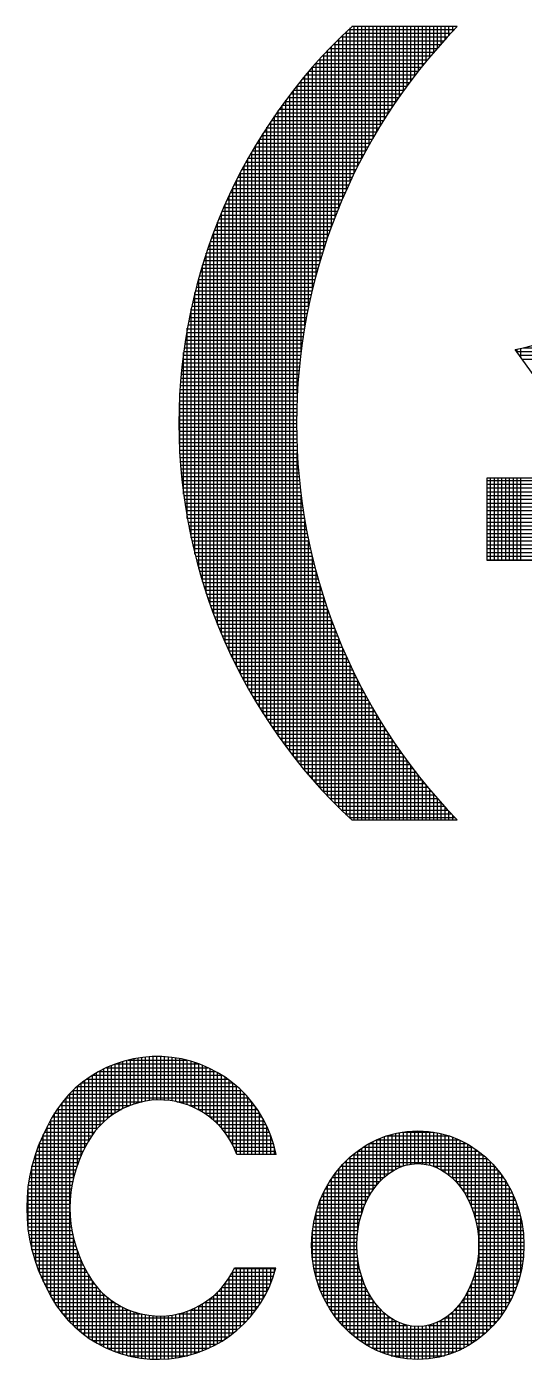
# Model space of a CAD drawing. Header units: inches. Extents: x 1155 to 1996, y 2 to 596.
# Drawn here: x 1888.28 to 1890.56, y 101.52 to 107.63 of the extents above; entities that cross this region are included whole.
import ezdxf

# ---------------------------------------------------------------- set-up
doc = ezdxf.new("R2010")
doc.units = ezdxf.units.IN
doc.header["$MEASUREMENT"] = 0
doc.layers.add('BG ÇÑ±¹Áö¿ª³\xad¹æ±â¼úÁÖ½ÄÈ¸»ç CI', color=7, linetype='Continuous')

msp = doc.modelspace()

# ---------------------------------------------------------------- linework, layer by layer
at = {"layer": 'BG ÇÑ±¹Áö¿ª³\xad¹æ±â¼úÁÖ½ÄÈ¸»ç CI', "color": 7, "linetype": 'Continuous', "lineweight": 25}
for p, q in [((1889.7525, 107.6129), (1890.2368, 107.6129)), ((1889.7598, 106.916), (1889.7598, 107.6197)), ((1890.249, 107.6256), (1889.7661, 107.6256)), ((1889.7772, 106.9524), (1889.7772, 107.6256)), ((1889.7945, 106.9873), (1889.7945, 107.6256)), ((1889.8119, 107.0211), (1889.8119, 107.6256)), ((1889.8293, 107.0536), (1889.8293, 107.6256)), ((1889.8466, 107.0851), (1889.8466, 107.6256)), ((1889.864, 107.1156), (1889.864, 107.6256)), ((1889.8814, 107.1452), (1889.8814, 107.6256)), ((1889.8987, 107.174), (1889.8987, 107.6256)), ((1889.9161, 107.2019), (1889.9161, 107.6256)), ((1889.9335, 107.229), (1889.9335, 107.6256)), ((1889.9508, 107.2555), (1889.9508, 107.6256)), ((1889.9682, 107.2812), (1889.9682, 107.6256)), ((1889.9856, 107.3064), (1889.9856, 107.6256)), ((1890.0029, 107.3309), (1890.0029, 107.6256)), ((1890.0203, 107.3548), (1890.0203, 107.6256)), ((1890.0377, 107.3782), (1890.0377, 107.6256)), ((1890.055, 107.401), (1890.055, 107.6256)), ((1890.0724, 107.4233), (1890.0724, 107.6256)), ((1890.0897, 107.4452), (1890.0897, 107.6256)), ((1890.1071, 107.4665), (1890.1071, 107.6256)), ((1890.1245, 107.4875), (1890.1245, 107.6256)), ((1890.1418, 107.5079), (1890.1418, 107.6256)), ((1890.1592, 107.528), (1890.1592, 107.6256)), ((1890.1766, 107.5477), (1890.1766, 107.6256)), ((1890.1939, 107.5669), (1890.1939, 107.6256)), ((1890.2113, 107.5858), (1890.2113, 107.6256)), ((1890.2287, 107.6043), (1890.2287, 107.6256)), ((1890.246, 107.6225), (1890.246, 107.6256)), ((1889.6904, 106.7536), (1889.6904, 107.5521)), ((1889.699, 107.5608), (1890.1884, 107.5608)), ((1889.7077, 106.7971), (1889.7077, 107.5695)), ((1889.7165, 107.5782), (1890.2042, 107.5782)), ((1889.7251, 106.8386), (1889.7251, 107.5866)), ((1889.7343, 107.5955), (1890.2203, 107.5955)), ((1889.7425, 106.8781), (1889.7425, 107.6033)), ((1889.6324, 107.4913), (1890.1277, 107.4913)), ((1889.6383, 106.6065), (1889.6383, 107.4977)), ((1889.6486, 107.5087), (1890.1425, 107.5087)), ((1889.6556, 106.6587), (1889.6556, 107.5162)), ((1889.6651, 107.5261), (1890.1575, 107.5261)), ((1889.673, 106.7076), (1889.673, 107.5343)), ((1889.6819, 107.5434), (1890.1728, 107.5434)), ((1889.5857, 107.4392), (1890.085, 107.4392)), ((1889.5862, 106.4209), (1889.5862, 107.4398)), ((1889.6009, 107.4566), (1890.099, 107.4566)), ((1889.6035, 106.4889), (1889.6035, 107.4595)), ((1889.6165, 107.474), (1890.1132, 107.474)), ((1889.6209, 106.5502), (1889.6209, 107.4788)), ((1889.5273, 107.3698), (1890.0314, 107.3698)), ((1889.5341, 106.1372), (1889.5341, 107.3781)), ((1889.5415, 107.3871), (1890.0444, 107.3871)), ((1889.5514, 106.253), (1889.5514, 107.3991)), ((1889.556, 107.4045), (1890.0577, 107.4045)), ((1889.5688, 106.3439), (1889.5688, 107.4197)), ((1889.5707, 107.4219), (1890.0712, 107.4219)), ((1889.482, 104.3038), (1889.482, 107.312)), ((1889.4863, 107.3177), (1889.9935, 107.3177)), ((1889.4994, 104.2813), (1889.4994, 107.3346)), ((1889.4997, 107.335), (1890.0059, 107.335)), ((1889.5134, 107.3524), (1890.0185, 107.3524)), ((1889.5167, 105.9423), (1889.5167, 107.3566)), ((1889.4299, 104.3748), (1889.4299, 107.2411)), ((1889.435, 107.2482), (1889.946, 107.2482)), ((1889.4473, 104.3506), (1889.4473, 107.2653)), ((1889.4475, 107.2656), (1889.9576, 107.2656)), ((1889.4602, 107.283), (1889.9694, 107.283)), ((1889.4646, 104.3269), (1889.4646, 107.289)), ((1889.4731, 107.3003), (1889.9813, 107.3003)), ((1889.3952, 104.4253), (1889.3952, 107.1906)), ((1889.3989, 107.1961), (1889.9125, 107.1961)), ((1889.4107, 107.2135), (1889.9235, 107.2135)), ((1889.4125, 104.3997), (1889.4125, 107.2162)), ((1889.4227, 107.2309), (1889.9346, 107.2309)), ((1889.3537, 107.1267), (1889.8704, 107.1267)), ((1889.3604, 104.4785), (1889.3604, 107.1374)), ((1889.3647, 107.144), (1889.8807, 107.144)), ((1889.3759, 107.1614), (1889.8911, 107.1614)), ((1889.3778, 104.4515), (1889.3778, 107.1644)), ((1889.3873, 107.1788), (1889.9017, 107.1788)), ((1889.3219, 107.0746), (1889.8408, 107.0746)), ((1889.3257, 104.5349), (1889.3257, 107.081)), ((1889.3323, 107.0919), (1889.8505, 107.0919)), ((1889.3429, 107.1093), (1889.8604, 107.1093)), ((1889.3431, 104.5063), (1889.3431, 107.1096)), ((1889.2822, 107.0051), (1889.8036, 107.0051)), ((1889.291, 104.595), (1889.291, 107.0209)), ((1889.2918, 107.0225), (1889.8127, 107.0225)), ((1889.3017, 107.0399), (1889.8219, 107.0399)), ((1889.3083, 104.5645), (1889.3083, 107.0514)), ((1889.3117, 107.0572), (1889.8312, 107.0572)), ((1889.2454, 106.9357), (1889.7691, 106.9357)), ((1889.2543, 106.953), (1889.7775, 106.953)), ((1889.2562, 104.6592), (1889.2562, 106.9567)), ((1889.2634, 106.9704), (1889.7861, 106.9704)), ((1889.2727, 106.9878), (1889.7948, 106.9878)), ((1889.2736, 104.6265), (1889.2736, 106.9894)), ((1889.2196, 106.8836), (1889.7449, 106.8836)), ((1889.2215, 104.7283), (1889.2215, 106.8876)), ((1889.228, 106.9009), (1889.7528, 106.9009)), ((1889.2366, 106.9183), (1889.7609, 106.9183)), ((1889.2389, 104.6931), (1889.2389, 106.9228)), ((1889.1875, 106.8141), (1889.7147, 106.8141)), ((1889.1953, 106.8315), (1889.7221, 106.8315)), ((1889.2032, 106.8488), (1889.7295, 106.8488)), ((1889.2042, 104.765), (1889.2042, 106.8509)), ((1889.2113, 106.8662), (1889.7371, 106.8662)), ((1889.1651, 106.762), (1889.6937, 106.762)), ((1889.1694, 104.8436), (1889.1694, 106.7723)), ((1889.1724, 106.7794), (1889.7005, 106.7794)), ((1889.1799, 106.7967), (1889.7076, 106.7967)), ((1889.1868, 104.8034), (1889.1868, 106.8125)), ((1889.1374, 106.6926), (1889.6676, 106.6926)), ((1889.1441, 106.7099), (1889.6739, 106.7099)), ((1889.151, 106.7273), (1889.6803, 106.7273)), ((1889.1521, 104.8858), (1889.1521, 106.73)), ((1889.158, 106.7447), (1889.6869, 106.7447)), ((1889.1173, 104.9779), (1889.1173, 106.638)), ((1889.1182, 106.6405), (1889.6494, 106.6405)), ((1889.1245, 106.6578), (1889.6553, 106.6578)), ((1889.1309, 106.6752), (1889.6614, 106.6752)), ((1889.1347, 104.9305), (1889.1347, 106.6854)), ((1889.0946, 106.571), (1889.6272, 106.571)), ((1889.1, 105.0286), (1889.1, 106.5873)), ((1889.1003, 106.5884), (1889.6325, 106.5884)), ((1889.1061, 106.6057), (1889.638, 106.6057)), ((1889.1121, 106.6231), (1889.6437, 106.6231)), ((1889.0784, 106.5189), (1889.6118, 106.5189)), ((1889.0826, 105.0832), (1889.0826, 106.5327)), ((1889.0837, 106.5363), (1889.6168, 106.5363)), ((1889.0891, 106.5536), (1889.6219, 106.5536)), ((1889.0588, 106.4495), (1889.5932, 106.4495)), ((1889.0635, 106.4668), (1889.5977, 106.4668)), ((1889.0652, 105.1427), (1889.0652, 106.4731)), ((1889.0683, 106.4842), (1889.6023, 106.4842)), ((1889.0733, 106.5016), (1889.607, 106.5016)), ((1889.0454, 106.3974), (1889.5806, 106.3974)), ((1889.0479, 105.2087), (1889.0479, 106.4072)), ((1889.0498, 106.4147), (1889.5847, 106.4147)), ((1889.0542, 106.4321), (1889.5889, 106.4321)), ((1889.0295, 106.3279), (1889.5655, 106.3279)), ((1889.0305, 105.2834), (1889.0305, 106.3325)), ((1889.0333, 106.3453), (1889.5691, 106.3453)), ((1889.0372, 106.3626), (1889.5728, 106.3626)), ((1889.0413, 106.38), (1889.5766, 106.38)), ((1889.0189, 106.2758), (1889.5555, 106.2758)), ((1889.0223, 106.2932), (1889.5587, 106.2932)), ((1889.0259, 106.3105), (1889.5621, 106.3105)), ((1889.0066, 106.2064), (1889.5438, 106.2064)), ((1889.0095, 106.2237), (1889.5465, 106.2237)), ((1889.0125, 106.2411), (1889.5494, 106.2411)), ((1889.0131, 105.3714), (1889.0131, 106.2445)), ((1889.0157, 106.2585), (1889.5524, 106.2585)), ((1888.9987, 106.1543), (1889.5363, 106.1543)), ((1889.0012, 106.1716), (1889.5387, 106.1716)), ((1889.0039, 106.189), (1889.5412, 106.189)), ((1890.7281, 105.8496), (1890.5146, 106.1455)), ((1890.5239, 106.1327), (1890.5239, 106.1476)), ((1890.5412, 106.1086), (1890.5412, 106.1516)), ((1890.5526, 106.1543), (1891.6015, 106.1543)), ((1888.9899, 106.0848), (1889.528, 106.0848)), ((1888.992, 106.1022), (1889.5299, 106.1022)), ((1888.9941, 106.1195), (1889.5319, 106.1195)), ((1888.9958, 105.4833), (1888.9958, 106.1326)), ((1888.9964, 106.1369), (1889.534, 106.1369)), ((1890.5208, 106.1369), (1891.5715, 106.1369)), ((1890.5334, 106.1195), (1891.5404, 106.1195)), ((1890.5459, 106.1022), (1891.5081, 106.1022)), ((1888.9847, 106.0327), (1889.5229, 106.0327)), ((1888.9863, 106.0501), (1889.5245, 106.0501)), ((1888.9881, 106.0674), (1889.5262, 106.0674)), ((1888.9793, 105.9633), (1889.5179, 105.9633)), ((1888.9805, 105.9806), (1889.519, 105.9806)), ((1888.9817, 105.998), (1889.5202, 105.998)), ((1888.9831, 106.0153), (1889.5215, 106.0153)), ((1888.9766, 105.9112), (1889.5153, 105.9112)), ((1888.9774, 105.9285), (1889.516, 105.9285)), ((1888.9783, 105.9459), (1889.5169, 105.9459)), ((1888.9784, 105.6678), (1888.9784, 105.948)), ((1888.9747, 105.8417), (1889.5135, 105.8417)), ((1888.975, 105.8591), (1889.5138, 105.8591)), ((1888.9754, 105.8764), (1889.5142, 105.8764)), ((1888.9759, 105.8938), (1889.5147, 105.8938)), ((1888.9745, 105.8243), (1889.5133, 105.8243)), ((1888.9745, 105.807), (1889.5133, 105.807)), ((1888.9745, 105.7896), (1889.5133, 105.7896)), ((1888.9747, 105.7722), (1889.5135, 105.7722)), ((1888.975, 105.7549), (1889.5138, 105.7549)), ((1888.9755, 105.7375), (1889.5142, 105.7375)), ((1888.976, 105.7202), (1889.5147, 105.7202)), ((1888.9767, 105.7028), (1889.5154, 105.7028)), ((1888.9775, 105.6854), (1889.5161, 105.6854)), ((1888.9784, 105.6681), (1889.517, 105.6681)), ((1889.5167, 104.2593), (1889.5167, 105.6736)), ((1888.9794, 105.6507), (1889.518, 105.6507)), ((1888.9806, 105.6333), (1889.5191, 105.6333)), ((1888.9819, 105.616), (1889.5203, 105.616)), ((1888.9833, 105.5986), (1889.5217, 105.5986)), ((1888.9848, 105.5812), (1889.5231, 105.5812)), ((1888.9865, 105.5639), (1889.5247, 105.5639)), ((1888.9883, 105.5465), (1889.5264, 105.5465)), ((1893.6844, 105.5565), (1890.3855, 105.5565)), ((1890.3855, 105.5565), (1890.3855, 105.1809)), ((1890.3855, 105.5465), (1893.6844, 105.5465)), ((1890.4023, 105.1809), (1890.4023, 105.5565)), ((1890.4197, 105.1809), (1890.4197, 105.5565)), ((1890.437, 105.1809), (1890.437, 105.5565)), ((1890.4544, 105.1809), (1890.4544, 105.5565)), ((1890.4718, 105.1809), (1890.4718, 105.5565)), ((1890.4891, 105.1809), (1890.4891, 105.5565)), ((1890.5065, 105.1809), (1890.5065, 105.5565)), ((1890.5239, 105.1809), (1890.5239, 105.5565)), ((1890.5412, 105.1809), (1890.5412, 105.5565)), ((1888.9902, 105.5291), (1889.5282, 105.5291)), ((1888.9922, 105.5118), (1889.5301, 105.5118)), ((1888.9943, 105.4944), (1889.5321, 105.4944)), ((1888.9966, 105.477), (1889.5343, 105.477)), ((1889.5341, 104.2378), (1889.5341, 105.4787)), ((1890.3855, 105.5291), (1893.6844, 105.5291)), ((1890.3855, 105.5118), (1893.6844, 105.5118)), ((1890.3855, 105.4944), (1893.6844, 105.4944)), ((1890.3855, 105.477), (1893.6844, 105.477)), ((1888.999, 105.4597), (1889.5366, 105.4597)), ((1889.0015, 105.4423), (1889.539, 105.4423)), ((1889.0042, 105.425), (1889.5415, 105.425)), ((1890.3855, 105.4597), (1893.6844, 105.4597)), ((1890.3855, 105.4423), (1893.6844, 105.4423)), ((1890.3855, 105.425), (1893.6844, 105.425)), ((1889.007, 105.4076), (1889.5441, 105.4076)), ((1889.0099, 105.3902), (1889.5469, 105.3902)), ((1889.0129, 105.3729), (1889.5497, 105.3729)), ((1889.016, 105.3555), (1889.5527, 105.3555)), ((1889.5514, 104.2168), (1889.5514, 105.3628)), ((1890.3855, 105.4076), (1893.6844, 105.4076)), ((1890.3855, 105.3902), (1893.6844, 105.3902)), ((1890.3855, 105.3729), (1893.6844, 105.3729)), ((1890.3855, 105.3555), (1893.6844, 105.3555)), ((1889.0193, 105.3381), (1889.5558, 105.3381)), ((1889.0227, 105.3208), (1889.5591, 105.3208)), ((1889.0263, 105.3034), (1889.5624, 105.3034)), ((1890.3855, 105.3381), (1893.6844, 105.3381)), ((1890.3855, 105.3208), (1893.6844, 105.3208)), ((1890.3855, 105.3034), (1893.6844, 105.3034)), ((1889.0299, 105.286), (1889.5659, 105.286)), ((1889.0337, 105.2687), (1889.5695, 105.2687)), ((1889.0377, 105.2513), (1889.5732, 105.2513)), ((1889.0417, 105.2339), (1889.5771, 105.2339)), ((1889.5688, 104.1962), (1889.5688, 105.272)), ((1890.3855, 105.286), (1893.6844, 105.286)), ((1890.3855, 105.2687), (1893.6844, 105.2687)), ((1890.3855, 105.2513), (1893.6844, 105.2513)), ((1890.3855, 105.2339), (1893.6844, 105.2339)), ((1889.0459, 105.2166), (1889.5811, 105.2166)), ((1889.0502, 105.1992), (1889.5852, 105.1992)), ((1889.0547, 105.1819), (1889.5894, 105.1819)), ((1889.0593, 105.1645), (1889.5937, 105.1645)), ((1889.5862, 104.1761), (1889.5862, 105.195)), ((1890.3855, 105.2166), (1893.6844, 105.2166)), ((1890.3855, 105.1992), (1893.6844, 105.1992)), ((1890.3855, 105.1819), (1893.6844, 105.1819)), ((1890.3855, 105.1809), (1891.7131, 105.1809)), ((1889.064, 105.1471), (1889.5982, 105.1471)), ((1889.0689, 105.1298), (1889.6028, 105.1298)), ((1889.0739, 105.1124), (1889.6075, 105.1124)), ((1889.6035, 104.1564), (1889.6035, 105.127)), ((1889.079, 105.095), (1889.6124, 105.095)), ((1889.0843, 105.0777), (1889.6174, 105.0777)), ((1889.0897, 105.0603), (1889.6225, 105.0603)), ((1889.0953, 105.0429), (1889.6277, 105.0429)), ((1889.6209, 104.1371), (1889.6209, 105.0657)), ((1889.101, 105.0256), (1889.6331, 105.0256)), ((1889.1068, 105.0082), (1889.6386, 105.0082)), ((1889.1128, 104.9908), (1889.6443, 104.9908)), ((1889.6383, 104.1182), (1889.6383, 105.0094)), ((1889.1189, 104.9735), (1889.6501, 104.9735)), ((1889.1252, 104.9561), (1889.656, 104.9561)), ((1889.1316, 104.9387), (1889.6621, 104.9387)), ((1889.1382, 104.9214), (1889.6683, 104.9214)), ((1889.6556, 104.0997), (1889.6556, 104.9572)), ((1889.1449, 104.904), (1889.6746, 104.904)), ((1889.1517, 104.8867), (1889.6811, 104.8867)), ((1889.1588, 104.8693), (1889.6877, 104.8693)), ((1889.673, 104.0816), (1889.673, 104.9083)), ((1889.6904, 104.0638), (1889.6904, 104.8623)), ((1889.1659, 104.8519), (1889.6944, 104.8519)), ((1889.1732, 104.8346), (1889.7013, 104.8346)), ((1889.1807, 104.8172), (1889.7084, 104.8172)), ((1889.1884, 104.7998), (1889.7155, 104.7998)), ((1889.7077, 104.0464), (1889.7077, 104.8187)), ((1889.1962, 104.7825), (1889.7229, 104.7825)), ((1889.2041, 104.7651), (1889.7304, 104.7651)), ((1889.2122, 104.7477), (1889.738, 104.7477)), ((1889.7251, 104.0293), (1889.7251, 104.7773)), ((1889.7425, 104.0126), (1889.7425, 104.7378)), ((1889.2205, 104.7304), (1889.7458, 104.7304)), ((1889.229, 104.713), (1889.7537, 104.713)), ((1889.2376, 104.6956), (1889.7618, 104.6956)), ((1889.2464, 104.6783), (1889.7701, 104.6783)), ((1889.7598, 103.9962), (1889.7598, 104.6999)), ((1889.2553, 104.6609), (1889.7785, 104.6609)), ((1889.2645, 104.6436), (1889.787, 104.6436)), ((1889.2738, 104.6262), (1889.7957, 104.6262)), ((1889.7772, 103.9903), (1889.7772, 104.6635)), ((1889.7945, 103.9903), (1889.7945, 104.6286)), ((1889.2833, 104.6088), (1889.8046, 104.6088)), ((1889.2929, 104.5915), (1889.8137, 104.5915)), ((1889.3028, 104.5741), (1889.8229, 104.5741)), ((1889.3128, 104.5567), (1889.8323, 104.5567)), ((1889.8119, 103.9903), (1889.8119, 104.5948)), ((1889.8293, 103.9903), (1889.8293, 104.5623)), ((1889.3231, 104.5394), (1889.8418, 104.5394)), ((1889.3335, 104.522), (1889.8516, 104.522)), ((1889.3441, 104.5046), (1889.8615, 104.5046)), ((1889.8466, 103.9903), (1889.8466, 104.5308)), ((1889.864, 103.9903), (1889.864, 104.5003)), ((1889.3549, 104.4873), (1889.8716, 104.4873)), ((1889.3659, 104.4699), (1889.8818, 104.4699)), ((1889.3771, 104.4525), (1889.8923, 104.4525)), ((1889.3885, 104.4352), (1889.9029, 104.4352)), ((1889.8814, 103.9903), (1889.8814, 104.4707)), ((1889.8987, 103.9903), (1889.8987, 104.4419)), ((1889.4002, 104.4178), (1889.9137, 104.4178)), ((1889.412, 104.4004), (1889.9247, 104.4004)), ((1889.4241, 104.3831), (1889.9359, 104.3831)), ((1889.9161, 103.9903), (1889.9161, 104.414)), ((1889.9335, 103.9903), (1889.9335, 104.3868)), ((1889.4364, 104.3657), (1889.9473, 104.3657)), ((1889.4489, 104.3484), (1889.9589, 104.3484)), ((1889.4616, 104.331), (1889.9707, 104.331)), ((1889.4746, 104.3136), (1889.9827, 104.3136)), ((1889.9508, 103.9903), (1889.9508, 104.3604)), ((1889.9682, 103.9903), (1889.9682, 104.3346)), ((1889.9856, 103.9903), (1889.9856, 104.3095)), ((1889.4878, 104.2963), (1889.9949, 104.2963)), ((1889.5012, 104.2789), (1890.0073, 104.2789)), ((1889.5149, 104.2615), (1890.02, 104.2615)), ((1890.0029, 103.9903), (1890.0029, 104.285)), ((1890.0203, 103.9903), (1890.0203, 104.2611)), ((1889.5289, 104.2442), (1890.0328, 104.2442)), ((1889.5431, 104.2268), (1890.0459, 104.2268)), ((1889.5576, 104.2094), (1890.0592, 104.2094)), ((1889.5723, 104.1921), (1890.0728, 104.1921)), ((1890.0377, 103.9903), (1890.0377, 104.2377)), ((1890.055, 103.9903), (1890.055, 104.2149)), ((1890.0724, 103.9903), (1890.0724, 104.1926)), ((1889.5874, 104.1747), (1890.0865, 104.1747)), ((1889.6027, 104.1573), (1890.1006, 104.1573)), ((1889.6183, 104.14), (1890.1148, 104.14)), ((1890.0897, 103.9903), (1890.0897, 104.1707)), ((1890.1071, 103.9903), (1890.1071, 104.1494)), ((1890.1245, 103.9903), (1890.1245, 104.1284)), ((1889.6342, 104.1226), (1890.1294, 104.1226)), ((1889.6504, 104.1053), (1890.1442, 104.1053)), ((1889.6669, 104.0879), (1890.1592, 104.0879)), ((1889.6838, 104.0705), (1890.1745, 104.0705)), ((1890.1418, 103.9903), (1890.1418, 104.108)), ((1890.1592, 103.9903), (1890.1592, 104.0879)), ((1890.1766, 103.9903), (1890.1766, 104.0682)), ((1889.7009, 104.0532), (1890.1901, 104.0532)), ((1889.7185, 104.0358), (1890.206, 104.0358)), ((1889.7364, 104.0184), (1890.2222, 104.0184)), ((1890.1939, 103.9903), (1890.1939, 104.049)), ((1890.2113, 103.9903), (1890.2113, 104.0301)), ((1890.2287, 103.9903), (1890.2287, 104.0115)), ((1889.7546, 104.0011), (1890.2386, 104.0011)), ((1889.7661, 103.9903), (1890.249, 103.9903)), ((1890.246, 103.9903), (1890.246, 103.9934)), ((1888.8395, 102.7044), (1888.8395, 102.9049)), ((1888.8569, 102.7061), (1888.8569, 102.9057)), ((1888.8742, 102.7071), (1888.8742, 102.906)), ((1888.8916, 102.7072), (1888.8916, 102.9058)), ((1888.909, 102.7066), (1888.909, 102.905)), ((1888.6311, 102.6075), (1888.6311, 102.8496)), ((1888.6425, 102.855), (1889.1076, 102.855)), ((1888.6485, 102.6226), (1888.6485, 102.8577)), ((1888.6659, 102.6359), (1888.6659, 102.8651)), ((1888.6832, 102.6478), (1888.6832, 102.8718)), ((1888.6847, 102.8724), (1889.0655, 102.8724)), ((1888.7006, 102.6583), (1888.7006, 102.8779)), ((1888.718, 102.6675), (1888.718, 102.8833)), ((1888.7353, 102.6757), (1888.7353, 102.8881)), ((1888.7416, 102.8897), (1889.0085, 102.8897)), ((1888.7527, 102.6828), (1888.7527, 102.8924)), ((1888.77, 102.6889), (1888.77, 102.896)), ((1888.7874, 102.6941), (1888.7874, 102.899)), ((1888.8048, 102.6984), (1888.8048, 102.9015)), ((1888.8221, 102.7018), (1888.8221, 102.9035)), ((1888.9263, 102.7051), (1888.9263, 102.9036)), ((1888.9437, 102.7028), (1888.9437, 102.9017)), ((1888.9611, 102.6997), (1888.9611, 102.8993)), ((1888.9784, 102.6958), (1888.9784, 102.8963)), ((1888.9958, 102.6909), (1888.9958, 102.8927)), ((1889.0131, 102.6851), (1889.0131, 102.8886)), ((1889.0305, 102.6784), (1889.0305, 102.8838)), ((1889.0479, 102.6707), (1889.0479, 102.8785)), ((1889.0652, 102.6618), (1889.0652, 102.8725)), ((1889.0826, 102.6518), (1889.0826, 102.8658)), ((1889.1, 102.6405), (1889.1, 102.8585)), ((1889.1173, 102.6277), (1889.1173, 102.8504)), ((1888.5269, 102.4529), (1888.5269, 102.7835)), ((1888.5295, 102.7856), (1889.2206, 102.7856)), ((1888.5443, 102.4883), (1888.5443, 102.7969)), ((1888.5526, 102.8029), (1889.1975, 102.8029)), ((1888.5617, 102.521), (1888.5617, 102.8092)), ((1888.5785, 102.8203), (1889.1716, 102.8203)), ((1888.579, 102.548), (1888.579, 102.8206)), ((1888.5964, 102.5708), (1888.5964, 102.8311)), ((1888.608, 102.8376), (1889.1421, 102.8376)), ((1888.6138, 102.5904), (1888.6138, 102.8408)), ((1889.1347, 102.6133), (1889.1347, 102.8416)), ((1889.1521, 102.5969), (1889.1521, 102.8321)), ((1889.1694, 102.5783), (1889.1694, 102.8216)), ((1889.1868, 102.5568), (1889.1868, 102.8104)), ((1889.2042, 102.5315), (1889.2042, 102.7981)), ((1889.2215, 102.5008), (1889.2215, 102.7848)), ((1888.4725, 102.7335), (1889.2776, 102.7335)), ((1888.4748, 101.6893), (1888.4748, 102.7359)), ((1888.4898, 102.7508), (1889.2603, 102.7508)), ((1888.4922, 102.3519), (1888.4922, 102.7531)), ((1888.5087, 102.7682), (1889.2414, 102.7682)), ((1888.5096, 102.4098), (1888.5096, 102.7689)), ((1889.2389, 102.4607), (1889.2389, 102.7704)), ((1889.2562, 102.4572), (1889.2562, 102.7547)), ((1889.2736, 102.4572), (1889.2736, 102.7376)), ((1888.4163, 102.664), (1888.711, 102.664)), ((1888.4228, 101.7518), (1888.4228, 102.6732)), ((1888.4287, 102.6814), (1888.749, 102.6814)), ((1888.4401, 101.7289), (1888.4401, 102.6962)), ((1888.4421, 102.6987), (1888.8064, 102.6987)), ((1888.4567, 102.7161), (1889.2934, 102.7161)), ((1888.4575, 101.7082), (1888.4575, 102.717)), ((1888.9658, 102.6987), (1889.308, 102.6987)), ((1889.0232, 102.6814), (1889.3214, 102.6814)), ((1889.0612, 102.664), (1889.3338, 102.664)), ((1889.291, 102.4572), (1889.291, 102.7189)), ((1889.3083, 102.4572), (1889.3083, 102.6983)), ((1889.3257, 102.4572), (1889.3257, 102.6755)), ((1888.3847, 102.6119), (1888.636, 102.6119)), ((1888.388, 101.8066), (1888.388, 102.618)), ((1888.3944, 102.6293), (1888.6569, 102.6293)), ((1888.4049, 102.6466), (1888.6814, 102.6466)), ((1888.4054, 101.7775), (1888.4054, 102.6474)), ((1889.0908, 102.6466), (1889.3452, 102.6466)), ((1889.1153, 102.6293), (1889.3557, 102.6293)), ((1889.1362, 102.6119), (1889.3654, 102.6119)), ((1889.3431, 102.4572), (1889.3431, 102.65)), ((1889.3604, 102.4572), (1889.3604, 102.621)), ((1888.35, 102.5424), (1888.5752, 102.5424)), ((1888.3533, 101.8749), (1888.3533, 102.5494)), ((1888.3583, 102.5598), (1888.5877, 102.5598)), ((1888.3672, 102.5772), (1888.6018, 102.5772)), ((1888.3707, 101.8406), (1888.3707, 102.5837)), ((1888.3758, 102.5945), (1888.6178, 102.5945)), ((1889.1544, 102.5945), (1889.3743, 102.5945)), ((1889.1704, 102.5772), (1889.3824, 102.5772)), ((1889.1845, 102.5598), (1889.3898, 102.5598)), ((1889.197, 102.5424), (1889.3966, 102.5424)), ((1889.3778, 102.4572), (1889.3778, 102.5872)), ((1889.3952, 102.4572), (1889.3952, 102.5462)), ((1889.9161, 102.3544), (1889.9161, 102.5392)), ((1889.9257, 102.5424), (1890.212, 102.5424)), ((1889.9335, 102.3684), (1889.9335, 102.5449)), ((1889.9508, 102.3803), (1889.9508, 102.55)), ((1889.9682, 102.3902), (1889.9682, 102.5543)), ((1889.9856, 102.3984), (1889.9856, 102.5579)), ((1889.9965, 102.5598), (1890.1411, 102.5598)), ((1890.0029, 102.4048), (1890.0029, 102.5608)), ((1890.0203, 102.4097), (1890.0203, 102.563)), ((1890.0377, 102.4131), (1890.0377, 102.5646)), ((1890.055, 102.415), (1890.055, 102.5654)), ((1890.0724, 102.4154), (1890.0724, 102.5656)), ((1890.0897, 102.4144), (1890.0897, 102.5651)), ((1890.1071, 102.4119), (1890.1071, 102.564)), ((1890.1245, 102.4079), (1890.1245, 102.5622)), ((1890.1418, 102.4024), (1890.1418, 102.5597)), ((1890.1592, 102.3952), (1890.1592, 102.5565)), ((1890.1766, 102.3864), (1890.1766, 102.5526)), ((1890.1939, 102.3757), (1890.1939, 102.548)), ((1890.2113, 102.363), (1890.2113, 102.5427)), ((1888.3281, 102.4904), (1888.5454, 102.4904)), ((1888.3349, 102.5077), (1888.5543, 102.5077)), ((1888.3359, 101.9142), (1888.3359, 102.5101)), ((1888.3422, 102.5251), (1888.5641, 102.5251)), ((1889.2081, 102.5251), (1889.4026, 102.5251)), ((1889.2179, 102.5077), (1889.4081, 102.5077)), ((1889.2266, 102.4904), (1889.4129, 102.4904)), ((1889.4125, 102.4572), (1889.4125, 102.4918)), ((1889.8119, 102.1869), (1889.8119, 102.4867)), ((1889.8175, 102.4904), (1890.3201, 102.4904)), ((1889.8293, 102.233), (1889.8293, 102.4977)), ((1889.8464, 102.5077), (1890.2912, 102.5077)), ((1889.8466, 102.2675), (1889.8466, 102.5078)), ((1889.864, 102.2953), (1889.864, 102.517)), ((1889.8811, 102.5251), (1890.2565, 102.5251)), ((1889.8814, 102.3184), (1889.8814, 102.5252)), ((1889.8987, 102.3379), (1889.8987, 102.5326)), ((1890.2287, 102.3479), (1890.2287, 102.5366)), ((1890.246, 102.3303), (1890.246, 102.5297)), ((1890.2634, 102.3094), (1890.2634, 102.5219)), ((1890.2808, 102.2846), (1890.2808, 102.5133)), ((1890.2981, 102.2544), (1890.2981, 102.5038)), ((1890.3155, 102.216), (1890.3155, 102.4933)), ((1890.3328, 102.1618), (1890.3328, 102.4818)), ((1888.3055, 102.4209), (1888.5137, 102.4209)), ((1888.3105, 102.4383), (1888.5206, 102.4383)), ((1888.3159, 102.4556), (1888.5282, 102.4556)), ((1888.3186, 101.9607), (1888.3186, 102.4636)), ((1888.3218, 102.473), (1888.5364, 102.473)), ((1889.2341, 102.473), (1889.4171, 102.473)), ((1889.4205, 102.4572), (1889.2401, 102.4572)), ((1889.733, 102.4209), (1890.4046, 102.4209)), ((1889.7425, 101.6538), (1889.7425, 102.4303)), ((1889.7508, 102.4383), (1890.3868, 102.4383)), ((1889.7598, 101.6377), (1889.7598, 102.4464)), ((1889.7705, 102.4556), (1890.3671, 102.4556)), ((1889.7772, 101.623), (1889.7772, 102.4611)), ((1889.7925, 102.473), (1890.3451, 102.473)), ((1889.7945, 102.1087), (1889.7945, 102.4745)), ((1890.3502, 101.615), (1890.3502, 102.4691)), ((1890.3676, 101.6288), (1890.3676, 102.4553)), ((1890.3849, 101.6441), (1890.3849, 102.44)), ((1890.4023, 101.6609), (1890.4023, 102.4232)), ((1888.293, 102.3688), (1888.4966, 102.3688)), ((1888.2967, 102.3862), (1888.5017, 102.3862)), ((1888.3009, 102.4035), (1888.5074, 102.4035)), ((1888.3012, 102.0195), (1888.3012, 102.4048)), ((1889.6887, 102.3688), (1889.934, 102.3688)), ((1889.6904, 101.7131), (1889.6904, 102.371)), ((1889.7022, 102.3862), (1889.9607, 102.3862)), ((1889.7077, 101.6912), (1889.7077, 102.3929)), ((1889.7169, 102.4035), (1889.9991, 102.4035)), ((1889.7251, 101.6716), (1889.7251, 102.4125)), ((1890.1386, 102.4035), (1890.4207, 102.4035)), ((1890.177, 102.3862), (1890.4355, 102.3862)), ((1890.2037, 102.3688), (1890.4489, 102.3688)), ((1890.4197, 101.6794), (1890.4197, 102.4047)), ((1890.437, 101.6999), (1890.437, 102.3842)), ((1890.4544, 101.7228), (1890.4544, 102.3613)), ((1888.2821, 102.2993), (1888.4818, 102.2993)), ((1888.2838, 102.1104), (1888.2838, 102.3139)), ((1888.2842, 102.3167), (1888.4847, 102.3167)), ((1888.2867, 102.3341), (1888.4881, 102.3341)), ((1888.2897, 102.3514), (1888.4921, 102.3514)), ((1889.6452, 102.2993), (1889.8668, 102.2993)), ((1889.6547, 102.3167), (1889.88, 102.3167)), ((1889.6556, 101.7657), (1889.6556, 102.3184)), ((1889.6651, 102.3341), (1889.8951, 102.3341)), ((1889.673, 101.7377), (1889.673, 102.3464)), ((1889.6764, 102.3514), (1889.9128, 102.3514)), ((1890.2249, 102.3514), (1890.4613, 102.3514)), ((1890.2425, 102.3341), (1890.4726, 102.3341)), ((1890.2577, 102.3167), (1890.483, 102.3167)), ((1890.2708, 102.2993), (1890.4925, 102.2993)), ((1890.4718, 101.7487), (1890.4718, 102.3354)), ((1890.4891, 101.7784), (1890.4891, 102.3057)), ((1888.278, 102.2473), (1888.4764, 102.2473)), ((1888.279, 102.2646), (1888.4777, 102.2646)), ((1888.2803, 102.282), (1888.4795, 102.282)), ((1889.6209, 101.8378), (1889.6209, 102.2463)), ((1889.6213, 102.2473), (1889.8359, 102.2473)), ((1889.6285, 102.2646), (1889.845, 102.2646)), ((1889.6364, 102.282), (1889.8552, 102.282)), ((1889.6383, 101.7984), (1889.6383, 102.2857)), ((1890.2824, 102.282), (1890.5012, 102.282)), ((1890.2926, 102.2646), (1890.5092, 102.2646)), ((1890.3017, 102.2473), (1890.5164, 102.2473)), ((1890.5065, 101.8135), (1890.5065, 102.2706)), ((1888.2772, 102.2125), (1888.4753, 102.2125)), ((1888.2774, 102.2299), (1888.4756, 102.2299)), ((1888.2774, 102.1952), (1888.4756, 102.1952)), ((1888.278, 102.1778), (1888.4763, 102.1778)), ((1889.599, 102.1778), (1889.8091, 102.1778)), ((1889.6035, 101.8893), (1889.6035, 102.1948)), ((1889.6036, 102.1952), (1889.8146, 102.1952)), ((1889.6089, 102.2125), (1889.8208, 102.2125)), ((1889.6147, 102.2299), (1889.8279, 102.2299)), ((1890.3097, 102.2299), (1890.5229, 102.2299)), ((1890.3168, 102.2125), (1890.5288, 102.2125)), ((1890.3231, 102.1952), (1890.534, 102.1952)), ((1890.3285, 102.1778), (1890.5387, 102.1778)), ((1890.5239, 101.8569), (1890.5239, 102.2272)), ((1888.2789, 102.1604), (1888.4776, 102.1604)), ((1888.2803, 102.1431), (1888.4794, 102.1431)), ((1888.282, 102.1257), (1888.4817, 102.1257)), ((1889.5886, 102.1257), (1889.7972, 102.1257)), ((1889.5915, 102.1431), (1889.8005, 102.1431)), ((1889.595, 102.1604), (1889.8045, 102.1604)), ((1890.3332, 102.1604), (1890.5427, 102.1604)), ((1890.3372, 102.1431), (1890.5462, 102.1431)), ((1890.3405, 102.1257), (1890.549, 102.1257)), ((1890.5412, 101.917), (1890.5412, 102.1671)), ((1888.2841, 102.1083), (1888.4846, 102.1083)), ((1888.2866, 102.091), (1888.488, 102.091)), ((1888.2895, 102.0736), (1888.4919, 102.0736)), ((1888.2928, 102.0562), (1888.4964, 102.0562)), ((1888.4922, 101.6721), (1888.4922, 102.0724)), ((1889.5825, 102.0562), (1889.7903, 102.0562)), ((1889.5832, 102.0736), (1889.7911, 102.0736)), ((1889.5845, 102.091), (1889.7925, 102.091)), ((1889.5862, 101.9767), (1889.5862, 102.1074)), ((1889.5863, 102.1083), (1889.7945, 102.1083)), ((1890.3432, 102.1083), (1890.5514, 102.1083)), ((1890.3452, 102.091), (1890.5532, 102.091)), ((1890.3466, 102.0736), (1890.5544, 102.0736)), ((1890.3474, 102.0562), (1890.5551, 102.0562)), ((1888.2966, 102.0389), (1888.5015, 102.0389)), ((1888.3007, 102.0215), (1888.5071, 102.0215)), ((1888.3053, 102.0041), (1888.5134, 102.0041)), ((1888.5096, 101.6563), (1888.5096, 102.0145)), ((1889.5824, 102.0389), (1889.7901, 102.0389)), ((1889.5827, 102.0215), (1889.7905, 102.0215)), ((1889.5836, 102.0041), (1889.7915, 102.0041)), ((1890.3461, 102.0041), (1890.554, 102.0041)), ((1890.3472, 102.0215), (1890.5549, 102.0215)), ((1890.3476, 102.0389), (1890.5553, 102.0389)), ((1888.3102, 101.9868), (1888.5203, 101.9868)), ((1888.3157, 101.9694), (1888.5278, 101.9694)), ((1888.3215, 101.9521), (1888.5361, 101.9521)), ((1888.3279, 101.9347), (1888.545, 101.9347)), ((1888.5269, 101.6418), (1888.5269, 101.9714)), ((1888.5443, 101.6284), (1888.5443, 101.936)), ((1889.2269, 101.9347), (1889.4183, 101.9347)), ((1889.2287, 101.9385), (1889.4193, 101.9385)), ((1889.2389, 101.6509), (1889.2389, 101.9385)), ((1889.2562, 101.6662), (1889.2562, 101.9385)), ((1889.2736, 101.6829), (1889.2736, 101.9385)), ((1889.291, 101.7011), (1889.291, 101.9385)), ((1889.3083, 101.7211), (1889.3083, 101.9385)), ((1889.3257, 101.7432), (1889.3257, 101.9385)), ((1889.3431, 101.7678), (1889.3431, 101.9385)), ((1889.3604, 101.7956), (1889.3604, 101.9385)), ((1889.3778, 101.8276), (1889.3778, 101.9385)), ((1889.3952, 101.8659), (1889.3952, 101.9385)), ((1889.4125, 101.9145), (1889.4125, 101.9385)), ((1889.5851, 101.9868), (1889.7931, 101.9868)), ((1889.5871, 101.9694), (1889.7954, 101.9694)), ((1889.5896, 101.9521), (1889.7983, 101.9521)), ((1889.5927, 101.9347), (1889.8018, 101.9347)), ((1889.7945, 101.6096), (1889.7945, 101.9754)), ((1890.3358, 101.9347), (1890.545, 101.9347)), ((1890.3394, 101.9521), (1890.5481, 101.9521)), ((1890.3423, 101.9694), (1890.5506, 101.9694)), ((1890.3445, 101.9868), (1890.5526, 101.9868)), ((1888.3346, 101.9173), (1888.5539, 101.9173)), ((1888.3419, 101.9), (1888.5636, 101.9)), ((1888.3497, 101.8826), (1888.5747, 101.8826)), ((1888.5617, 101.616), (1888.5617, 101.9033)), ((1888.579, 101.6046), (1888.579, 101.8763)), ((1889.1868, 101.6118), (1889.1868, 101.8675)), ((1889.1975, 101.8826), (1889.4017, 101.8826)), ((1889.2042, 101.6238), (1889.2042, 101.8928)), ((1889.2086, 101.9), (1889.4079, 101.9)), ((1889.2183, 101.9173), (1889.4134, 101.9173)), ((1889.2215, 101.6368), (1889.2215, 101.9235)), ((1889.5964, 101.9173), (1889.8061, 101.9173)), ((1889.6006, 101.9), (1889.811, 101.9)), ((1889.6055, 101.8826), (1889.8168, 101.8826)), ((1889.8119, 101.5974), (1889.8119, 101.8972)), ((1890.3155, 101.5908), (1890.3155, 101.8681)), ((1890.3209, 101.8826), (1890.5322, 101.8826)), ((1890.3266, 101.9), (1890.537, 101.9)), ((1890.3316, 101.9173), (1890.5413, 101.9173)), ((1890.3328, 101.6023), (1890.3328, 101.9223)), ((1888.358, 101.8652), (1888.5871, 101.8652)), ((1888.3668, 101.8479), (1888.6012, 101.8479)), ((1888.3755, 101.8305), (1888.6171, 101.8305)), ((1888.3845, 101.8131), (1888.6351, 101.8131)), ((1888.5964, 101.5941), (1888.5964, 101.8535)), ((1888.6138, 101.5845), (1888.6138, 101.8339)), ((1888.6311, 101.5756), (1888.6311, 101.8168)), ((1889.1347, 101.5811), (1889.1347, 101.811)), ((1889.1371, 101.8131), (1889.3703, 101.8131)), ((1889.1521, 101.5905), (1889.1521, 101.8274)), ((1889.1551, 101.8305), (1889.3792, 101.8305)), ((1889.1694, 101.6007), (1889.1694, 101.846)), ((1889.171, 101.8479), (1889.3874, 101.8479)), ((1889.1851, 101.8652), (1889.3949, 101.8652)), ((1889.6109, 101.8652), (1889.8233, 101.8652)), ((1889.6171, 101.8479), (1889.8307, 101.8479)), ((1889.6238, 101.8305), (1889.8391, 101.8305)), ((1889.6313, 101.8131), (1889.8486, 101.8131)), ((1889.8293, 101.5864), (1889.8293, 101.8511)), ((1889.8466, 101.5763), (1889.8466, 101.8166)), ((1890.289, 101.8131), (1890.5063, 101.8131)), ((1890.2981, 101.5803), (1890.2981, 101.8297)), ((1890.2985, 101.8305), (1890.5138, 101.8305)), ((1890.3069, 101.8479), (1890.5206, 101.8479)), ((1890.3143, 101.8652), (1890.5267, 101.8652)), ((1888.3942, 101.7958), (1888.656, 101.7958)), ((1888.4048, 101.7784), (1888.6803, 101.7784)), ((1888.4163, 101.761), (1888.7096, 101.761)), ((1888.6485, 101.5674), (1888.6485, 101.8017)), ((1888.6659, 101.56), (1888.6659, 101.7884)), ((1888.6832, 101.5532), (1888.6832, 101.7765)), ((1888.7006, 101.5471), (1888.7006, 101.766)), ((1888.718, 101.5417), (1888.718, 101.7568)), ((1888.7353, 101.5368), (1888.7353, 101.7486)), ((1889.0305, 101.5398), (1889.0305, 101.7459)), ((1889.0479, 101.5451), (1889.0479, 101.7536)), ((1889.0626, 101.761), (1889.3385, 101.761)), ((1889.0652, 101.5509), (1889.0652, 101.7625)), ((1889.0826, 101.5575), (1889.0826, 101.7725)), ((1889.0919, 101.7784), (1889.35, 101.7784)), ((1889.1, 101.5646), (1889.1, 101.7838)), ((1889.1163, 101.7958), (1889.3605, 101.7958)), ((1889.1173, 101.5725), (1889.1173, 101.7966)), ((1889.6395, 101.7958), (1889.8593, 101.7958)), ((1889.6485, 101.7784), (1889.8714, 101.7784)), ((1889.6584, 101.761), (1889.8853, 101.761)), ((1889.864, 101.5671), (1889.864, 101.7888)), ((1889.8814, 101.5589), (1889.8814, 101.7657)), ((1889.8987, 101.5515), (1889.8987, 101.7462)), ((1890.246, 101.5544), (1890.246, 101.7538)), ((1890.2524, 101.761), (1890.4793, 101.761)), ((1890.2634, 101.5622), (1890.2634, 101.7747)), ((1890.2662, 101.7784), (1890.4891, 101.7784)), ((1890.2783, 101.7958), (1890.4981, 101.7958)), ((1890.2808, 101.5708), (1890.2808, 101.7995)), ((1888.4287, 101.7437), (1888.7471, 101.7437)), ((1888.4422, 101.7263), (1888.803, 101.7263)), ((1888.4568, 101.709), (1889.298, 101.709)), ((1888.4727, 101.6916), (1889.2821, 101.6916)), ((1888.7527, 101.5325), (1888.7527, 101.7415)), ((1888.77, 101.5289), (1888.77, 101.7354)), ((1888.7874, 101.5258), (1888.7874, 101.7302)), ((1888.8048, 101.5232), (1888.8048, 101.7259)), ((1888.8221, 101.5212), (1888.8221, 101.7225)), ((1888.8395, 101.5198), (1888.8395, 101.7199)), ((1888.8569, 101.5188), (1888.8569, 101.7182)), ((1888.8742, 101.5185), (1888.8742, 101.7172)), ((1888.8916, 101.5187), (1888.8916, 101.7171)), ((1888.909, 101.5194), (1888.909, 101.7177)), ((1888.9263, 101.5206), (1888.9263, 101.7192)), ((1888.9437, 101.5224), (1888.9437, 101.7215)), ((1888.9611, 101.5248), (1888.9611, 101.7246)), ((1888.9692, 101.7263), (1889.3126, 101.7263)), ((1888.9784, 101.5277), (1888.9784, 101.7285)), ((1888.9958, 101.5311), (1888.9958, 101.7334)), ((1889.0131, 101.5352), (1889.0131, 101.7392)), ((1889.0251, 101.7437), (1889.3261, 101.7437)), ((1889.6691, 101.7437), (1889.9013, 101.7437)), ((1889.6808, 101.7263), (1889.92, 101.7263)), ((1889.6935, 101.709), (1889.9429, 101.709)), ((1889.7074, 101.6916), (1889.9727, 101.6916)), ((1889.9161, 101.5449), (1889.9161, 101.7297)), ((1889.9335, 101.5392), (1889.9335, 101.7157)), ((1889.9508, 101.5341), (1889.9508, 101.7038)), ((1889.9682, 101.5298), (1889.9682, 101.6939)), ((1889.9856, 101.5262), (1889.9856, 101.6857)), ((1890.1592, 101.5276), (1890.1592, 101.6889)), ((1890.165, 101.6916), (1890.4302, 101.6916)), ((1890.1766, 101.5315), (1890.1766, 101.6977)), ((1890.1939, 101.5361), (1890.1939, 101.7084)), ((1890.1948, 101.709), (1890.4441, 101.709)), ((1890.2113, 101.5414), (1890.2113, 101.7211)), ((1890.2176, 101.7263), (1890.4569, 101.7263)), ((1890.2287, 101.5475), (1890.2287, 101.7362)), ((1890.2364, 101.7437), (1890.4686, 101.7437)), ((1888.49, 101.6742), (1889.2647, 101.6742)), ((1888.509, 101.6569), (1889.2458, 101.6569)), ((1888.5298, 101.6395), (1889.2249, 101.6395)), ((1888.5529, 101.6221), (1889.2018, 101.6221)), ((1889.7226, 101.6742), (1890.021, 101.6742)), ((1889.7393, 101.6569), (1890.3983, 101.6569)), ((1889.7578, 101.6395), (1890.3799, 101.6395)), ((1889.7783, 101.6221), (1890.3594, 101.6221)), ((1890.0029, 101.5233), (1890.0029, 101.6793)), ((1890.0203, 101.5211), (1890.0203, 101.6744)), ((1890.0377, 101.5195), (1890.0377, 101.671)), ((1890.055, 101.5187), (1890.055, 101.6691)), ((1890.0724, 101.5185), (1890.0724, 101.6687)), ((1890.0897, 101.519), (1890.0897, 101.6697)), ((1890.1071, 101.5201), (1890.1071, 101.6722)), ((1890.1167, 101.6742), (1890.415, 101.6742)), ((1890.1245, 101.5219), (1890.1245, 101.6762)), ((1890.1418, 101.5244), (1890.1418, 101.6817)), ((1888.5788, 101.6048), (1889.1759, 101.6048)), ((1888.6083, 101.5874), (1889.1464, 101.5874)), ((1888.6428, 101.57), (1889.112, 101.57)), ((1889.8013, 101.6048), (1890.3364, 101.6048)), ((1889.8276, 101.5874), (1890.3101, 101.5874)), ((1889.8583, 101.57), (1890.2793, 101.57)), ((1888.6848, 101.5527), (1889.07, 101.5527)), ((1888.7412, 101.5353), (1889.0136, 101.5353)), ((1889.8959, 101.5527), (1890.2418, 101.5527)), ((1889.9465, 101.5353), (1890.1912, 101.5353))]:
    msp.add_line(p, q, dxfattribs=at)
for centre, radius, start, end in [((1891.457, 105.8079), 2.4825, 132.93202, 227.06798), ((1892.1264, 105.8079), 2.6131, 135.9267, 224.0733), ((1889.9768, 108.5776), 2.4908, 282.47038, 305.31507), ((1888.8751, 102.3502), 0.5558, 11.10311, 155.10738), ((1888.8861, 102.3316), 0.3757, 19.53299, 154.43965), ((1889.0628, 102.2121), 0.7855, 151.73459, 208.26541), ((1889.0628, 102.2121), 0.5874, 151.35895, 208.64105), ((1888.8774, 102.0781), 0.5596, 205.15942, 345.55907), ((1888.8861, 102.0927), 0.3757, 205.56035, 335.77066)]:
    msp.add_arc(centre, radius, start, end, dxfattribs=at)
for major_axis, ratio in [((0, 0.5236), 0.929113), ((0, -0.3734), 0.746606)]:
    msp.add_ellipse((1890.0688, 102.042), major_axis=major_axis, ratio=ratio, dxfattribs=at)

doc.saveas('drawing.dxf')
